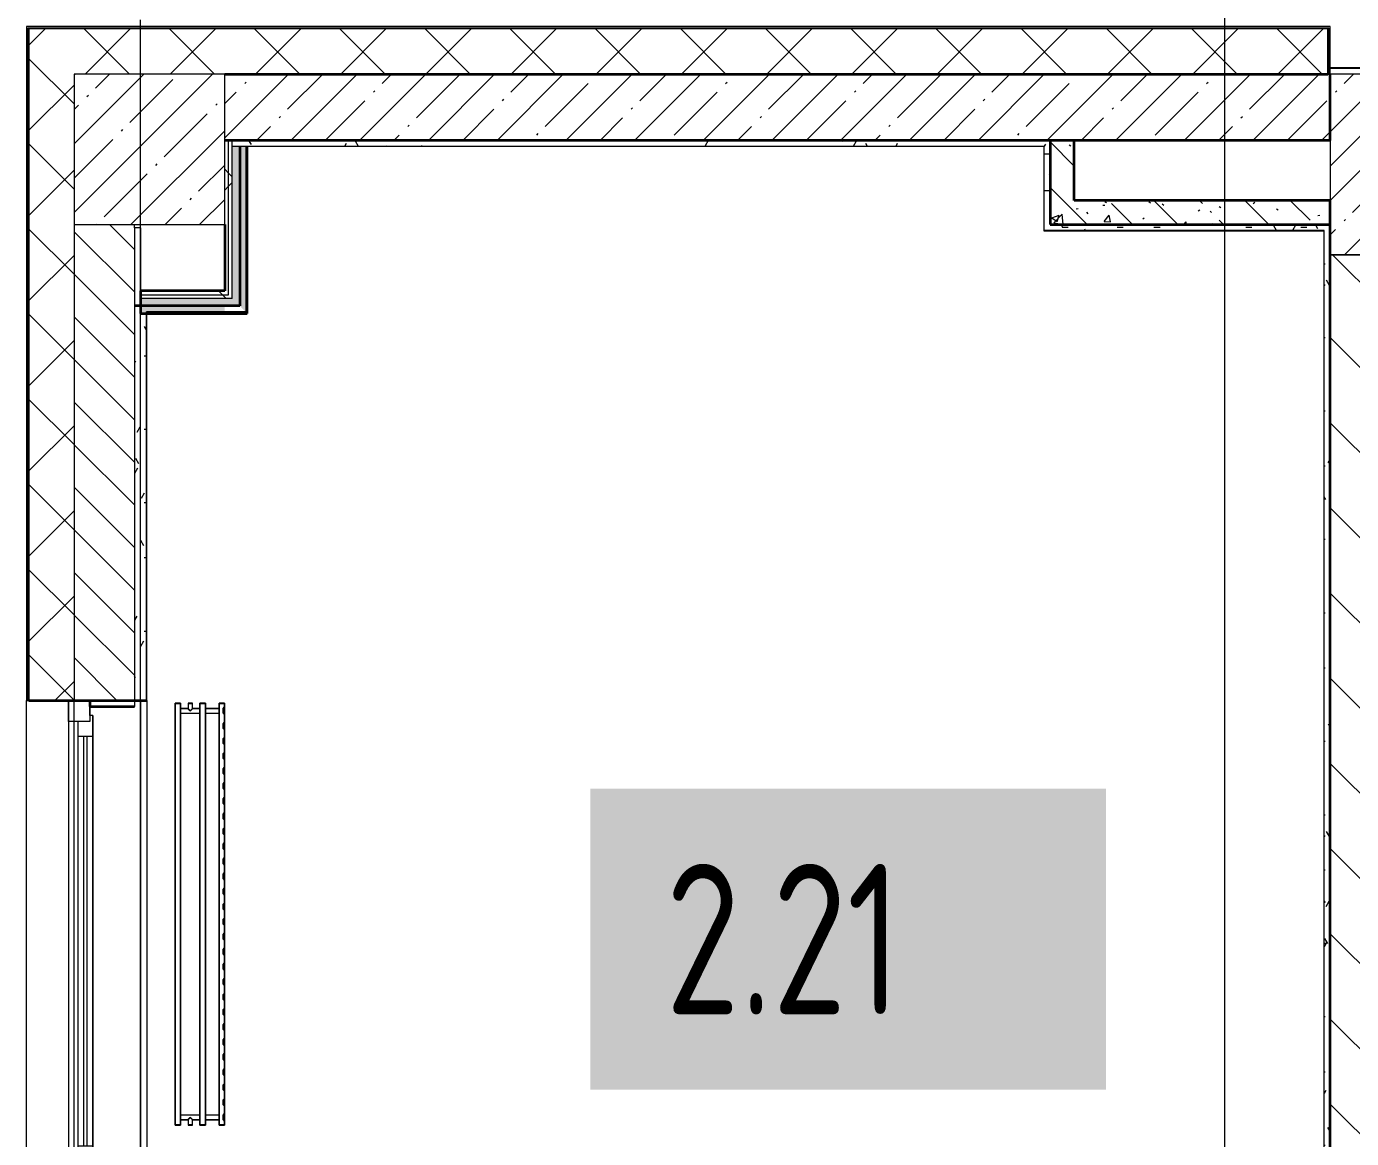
# Model space of a CAD drawing. Header units: millimetres. Extents: x 3914 to 443608, y -156176 to 78197.
# Drawn here: x 174696 to 179095, y -134312 to -130620 of the extents above; entities that cross this region are included whole.
import ezdxf

# ---------------------------------------------------------------- set-up
doc = ezdxf.new("R2010")
doc.units = ezdxf.units.MM
doc.linetypes.add('Осевая', pattern=[6350, 1270, -952.5, 3175, -952.5])
for name, color, linetype, lineweight in [('A-FLOR', 7, 'Continuous', 9), ('A-GLAZ', 7, 'Continuous', 9), ('A-GLAZ-1', 7, 'Continuous', 5), ('A-WALL', 7, 'Continuous', 5), ('A-WALL-1', 7, 'Continuous', 35), ('I-WALL', 7, 'Continuous', 5), ('S-COLS', 7, 'Continuous', 9), ('S-COLS-1', 7, 'Continuous', 5), ('Оси', 7, 'Continuous', 9), ('Оси-2', 7, 'Осевая', 9)]:
    doc.layers.add(name, color=color, linetype=linetype, lineweight=lineweight)
doc.layers.add('A-WALL-FNSH-1', color=9, linetype='Continuous', lineweight=5, true_color=0x808080)
doc.layers.add('M-EQPM-1', color=7, linetype='Continuous', lineweight=9, true_color=0xb2b2b2)
doc.styles.add('СПДС', font='ГОСТ тип А.ttf', dxfattribs={"width": 0.9})
pattern_1 = [(45, (174964.42, -145977.62), (-114.0493, 114.0493), []), (45, (175078.47, -145977.62), (-114.0493, 114.0493), [201.612, -40.322, 6.706, -33.617])]
pattern_2 = [(45, (174964.42, -145977.62), (-141.4214, 141.4214), []), (135, (174964.42, -145977.62), (-141.4214, -141.4214), [])]
pattern_3 = [(135, (174964.42, -145977.62), (-150.8683, -150.8683), [213.36, -35.56, 7.112, -35.56]), (135, (174964.42, -145826.85), (-150.8683, -150.8683), []), (50, (174964.42, -145977.62), (255.0577, -22.3145), [26.67, -293.37]), (355, (174964.42, -145977.62), (-49.3404, 267.479), [21.336, -234.696]), (100.451, (174985.68, -145979.48), (205.7195, 245.1636), [22.666, -249.326]), (46.184, (174964.42, -145906.5), (379.511, -58.86), [40.005, -440.055]), (96.636, (174996.05, -145911.4), (332.363, 346.399), [33.999, -373.989]), (351.184, (174964.42, -145906.5), (332.367, 346.395), [32.004, -352.044]), (21, (174999.98, -145924.28), (212.2602, -143.171), [26.67, -293.37]), (326, (174999.98, -145924.28), (86.5224, 257.8632), [21.336, -234.696]), (71.451, (175017.67, -145936.2), (298.784, 114.69), [22.666, -249.326]), (37.5, (174964.42, -145977.62), (4.32385, 118.3775), [6.706, -225.146, 6.706, -231.546, -235.585]), (37.5, (174964.42, -145977.62), (4.32385, 118.3775), [-470.103, 6.706, -228.879]), (7.5, (174964.42, -145977.62), (93.5476, 140.2533), [6.706, -129.134, 6.706, -219.812, -89.789]), (7.5, (174964.42, -145977.62), (93.5476, 140.2533), [-362.356, 6.706, -83.083]), (327.5, (174885.12, -145977.62), (189.82734, -8.0202), [6.706, -82.194, 6.706, -270.662, -368.046]), (327.5, (174885.12, -145977.62), (189.82734, -8.0202), [-366.268, 6.706, -361.34]), (317.5, (174849.56, -145977.62), (207.3811, 35.5976), [6.706, -108.864, 6.706, -177.495, -261.366]), (317.5, (174849.56, -145977.62), (207.3811, 35.5976), [-299.771, 6.706, -254.66])]
pattern_4 = [(0, (174964.42, -145977.62), (243.84, 60.96), [20.117, -162.763, 20.117, -162.763, -975.36]), (0, (174964.42, -145977.62), (243.84, 60.96), [-365.76, 20.117, -345.643, 20.117, -162.763, -426.72]), (0, (174964.42, -145977.62), (243.84, 60.96), [-914.4, 20.117, -101.803, 20.117, -284.683]), (120, (175055.86, -145947.14), (-174.7129, 180.69163), [20.117, -162.763, 20.117, -162.763, -975.36]), (120, (175055.86, -145947.14), (-174.7129, 180.69163), [-365.76, 20.117, -345.643, 20.117, -162.763, -426.72]), (120, (175055.86, -145947.14), (-174.7129, 180.69163), [-914.4, 20.117, -101.803, 20.117, -284.683]), (240, (175086.34, -145825.22), (-69.1271, -241.65163), [20.117, -162.763, 20.117, -162.763, -975.36]), (240, (175086.34, -145825.22), (-69.1271, -241.65163), [-365.76, 20.117, -345.643, 20.117, -162.763, -426.72]), (240, (175086.34, -145825.22), (-69.1271, -241.65163), [-914.4, 20.117, -101.803, 20.117, -284.683])]
pattern_5 = [(45, (174964.42, -145977.62), (-212.132, 212.132), []), (135, (174964.42, -145977.62), (-212.132, -212.132), [])]

# ---------------------------------------------------------------- blocks, each defined once
blk = doc.blocks.new('radiator_prado_classic_z_tip_30_po exemplyaru - Classic Z Тип 30-500-30677901-Объем проектирования 2 этажа')
at = {"layer": 'M-EQPM-1'}
for p, q in [((0, -64), (0, -82)), ((0, -64), (1400, -64)), ((1400, -64), (0, -64)), ((0, -82), (0, -64)), ((0, -82), (1400, -82)), ((18.5, -82), (0, -82)), ((17.5, -82), (17.5, -106.5)), ((17.5, -82), (17.5, -106.5)), ((17.5, -82), (18.5, -82)), ((18.5, -82), (17.5, -82)), ((17.5, -82), (18.5, -82)), ((18.5, -82), (17.5, -82)), ((18.5, -82), (32.2, -82)), ((30.3, -82), (18.5, -82)), ((18.5, -82), (26.9, -82)), ((21.2, -82), (18.5, -82)), ((32.5, -82), (21.2, -82)), ((26.9, -82), (32.2, -82)), ((32.2, -82), (30.3, -82)), ((32.2, -82), (32.5, -82)), ((32.5, -82), (32.2, -82)), ((32.2, -82), (32.5, -82)), ((1367.8, -82), (32.2, -82)), ((32.5, -146), (32.5, -82)), ((32.5, -146), (32.5, -82)), ((1367.5, -82), (1367.5, -146)), ((1367.5, -82), (1367.5, -146)), ((1367.5, -82), (1367.8, -82)), ((1371.2, -82), (1367.5, -82)), ((1367.5, -82), (1367.8, -82)), ((1367.8, -82), (1367.5, -82)), ((1367.8, -82), (1369.7, -82)), ((1367.8, -82), (1381.5, -82)), ((1368.5, -82), (1367.8, -82)), ((1369.7, -82), (1368.5, -82)), ((1369.7, -82), (1373.1, -82)), ((1371.2, -82), (1369.7, -82)), ((1382.5, -82), (1371.2, -82)), ((1373.1, -82), (1371.2, -82)), ((1373.1, -82), (1376.9, -82)), ((1375, -82), (1373.1, -82)), ((1376.9, -82), (1375, -82)), ((1376.9, -82), (1381.5, -82)), ((1378.7, -82), (1376.9, -82)), ((1380.3, -82), (1378.7, -82)), ((1381.5, -82), (1380.3, -82)), ((1381.5, -82), (1382.5, -82)), ((1381.5, -82), (1382.2, -82)), ((1382.2, -82), (1381.5, -82)), ((1400, -82), (1381.5, -82)), ((1382.2, -82), (1382.5, -82)), ((1382.5, -82), (1382.2, -82)), ((1382.5, -106.5), (1382.5, -82)), ((1382.5, -106.5), (1382.5, -82)), ((1400, -82), (1400, -64)), ((1400, -64), (1400, -82)), ((17.5, -106.5), (0, -106.5)), ((17.5, -106.5), (0, -106.5)), ((0, -121.5), (0, -106.5)), ((0, -106.5), (0, -107.5)), ((0, -107.5), (0, -120.5)), ((0, -107.5), (0, -108.7)), ((0, -108.7), (0, -107.5)), ((0, -107.5), (0, -107.5)), ((0, -108.7), (0, -110.3)), ((0, -114), (0, -108.7)), ((0, -110.3), (0, -114)), ((0, -114), (0, -117.8)), ((0, -120.5), (0, -114)), ((0, -117.8), (0, -119.3)), ((0, -119.3), (0, -120.5)), ((0, -120.5), (0, -121.5)), ((0, -120.5), (0, -120.5)), ((0, -121.5), (17.5, -121.5)), ((0, -121.5), (17.5, -121.5)), ((17.5, -121.5), (17.5, -146)), ((17.5, -121.5), (17.5, -146)), ((1400, -106.5), (1382.5, -106.5)), ((1400, -106.5), (1382.5, -106.5)), ((1382.5, -146), (1382.5, -121.5)), ((1382.5, -121.5), (1400, -121.5)), ((1382.5, -146), (1382.5, -121.5)), ((1382.5, -121.5), (1400, -121.5)), ((1400, -107.5), (1400, -106.5)), ((1400, -106.5), (1400, -121.5)), ((1400, -107.5), (1400, -106.5)), ((1400, -106.5), (1400, -107.5)), ((1400, -114), (1400, -107.5)), ((1400, -117.8), (1400, -107.5)), ((1400, -107.5), (1400, -108.7)), ((1400, -108.7), (1400, -110.3)), ((1400, -110.3), (1400, -112.1)), ((1400, -112.1), (1400, -114)), ((1400, -120.5), (1400, -114)), ((1400, -114), (1400, -115.9)), ((1400, -115.9), (1400, -117.8)), ((1400, -120.5), (1400, -117.8)), ((1400, -117.8), (1400, -119.3)), ((1400, -119.3), (1400, -120.5)), ((1400, -121.5), (1400, -120.5)), ((1400, -121.5), (1400, -120.5)), ((1400, -120.5), (1400, -121.5)), ((0, -146), (0, -164)), ((1400, -146), (0, -146)), ((0, -146), (18.5, -146)), ((0, -164), (0, -146)), ((0, -164), (1400, -164)), ((17.8, -164), (0, -164)), ((18.5, -146), (17.5, -146)), ((17.5, -146), (17.8, -146)), ((18.5, -146), (17.5, -146)), ((17.5, -146), (17.8, -146)), ((17.5, -164), (17.5, -210)), ((17.5, -164), (17.5, -210)), ((17.5, -164), (17.8, -164)), ((17.8, -164), (17.5, -164)), ((17.5, -164), (17.8, -164)), ((18.5, -164), (17.5, -164)), ((17.8, -146), (18.5, -146)), ((17.8, -146), (31.5, -146)), ((17.8, -164), (32.2, -164)), ((32.2, -164), (17.8, -164)), ((17.8, -164), (19.7, -164)), ((32.2, -146), (18.5, -146)), ((18.5, -146), (19.7, -146)), ((26.9, -146), (18.5, -146)), ((32.5, -164), (18.5, -164)), ((19.7, -146), (21.2, -146)), ((19.7, -164), (23.1, -164)), ((21.2, -146), (23.1, -146)), ((23.1, -146), (25, -146)), ((23.1, -164), (32.2, -164)), ((25, -146), (26.9, -146)), ((26.9, -146), (28.7, -146)), ((32.2, -146), (26.9, -146)), ((28.7, -146), (30.3, -146)), ((30.3, -146), (31.5, -146)), ((31.5, -146), (32.2, -146)), ((31.5, -146), (32.5, -146)), ((32.5, -146), (32.2, -146)), ((32.2, -146), (32.5, -146)), ((32.5, -146), (32.2, -146)), ((32.2, -146), (1367.8, -146)), ((32.2, -164), (32.5, -164)), ((32.5, -164), (32.2, -164)), ((32.2, -164), (32.5, -164)), ((1367.8, -164), (32.2, -164)), ((32.5, -210), (32.5, -164)), ((32.5, -210), (32.5, -164)), ((1367.8, -146), (1367.5, -146)), ((1367.5, -146), (1375, -146)), ((1367.8, -146), (1367.5, -146)), ((1367.5, -146), (1367.8, -146)), ((1367.5, -164), (1367.5, -210)), ((1367.5, -164), (1367.5, -210)), ((1367.5, -164), (1367.8, -164)), ((1368.5, -164), (1367.5, -164)), ((1367.5, -164), (1367.8, -164)), ((1367.8, -164), (1367.5, -164)), ((1381.5, -146), (1367.8, -146)), ((1381.5, -146), (1367.8, -146)), ((1367.8, -146), (1368.5, -146)), ((1367.8, -164), (1369.7, -164)), ((1367.8, -164), (1382.2, -164)), ((1369.7, -164), (1367.8, -164)), ((1368.5, -146), (1369.7, -146)), ((1382.2, -164), (1368.5, -164)), ((1369.7, -146), (1373.1, -146)), ((1369.7, -164), (1375, -164)), ((1382.2, -164), (1369.7, -164)), ((1373.1, -146), (1381.5, -146)), ((1375, -146), (1382.5, -146)), ((1375, -164), (1382.2, -164)), ((1382.2, -146), (1381.5, -146)), ((1382.2, -146), (1381.5, -146)), ((1381.5, -146), (1382.2, -146)), ((1381.5, -146), (1400, -146)), ((1382.5, -146), (1382.2, -146)), ((1382.5, -146), (1382.2, -146)), ((1382.2, -146), (1382.5, -146)), ((1382.2, -164), (1382.5, -164)), ((1382.5, -164), (1382.2, -164)), ((1382.2, -164), (1382.5, -164)), ((1382.5, -164), (1382.2, -164)), ((1400, -164), (1382.2, -164)), ((1382.5, -210), (1382.5, -164)), ((1382.5, -210), (1382.5, -164)), ((1400, -164), (1400, -146)), ((1400, -146), (1400, -164)), ((1400, -210), (0, -210)), ((0, -210), (0, -228)), ((0, -228), (0, -210)), ((0, -210), (17.8, -210)), ((17.8, -210), (17.5, -210)), ((17.5, -210), (17.8, -210)), ((28.7, -210), (17.5, -210)), ((17.5, -210), (17.8, -210)), ((25, -210), (17.8, -210)), ((17.8, -210), (32.2, -210)), ((17.8, -210), (26.9, -210)), ((32.2, -210), (25, -210)), ((26.9, -210), (30.3, -210)), ((32.5, -210), (28.7, -210)), ((30.3, -210), (32.2, -210)), ((32.5, -210), (32.2, -210)), ((32.2, -210), (32.5, -210)), ((32.2, -210), (32.5, -210)), ((32.2, -210), (1367.8, -210)), ((1367.8, -210), (1367.5, -210)), ((1367.5, -210), (1367.8, -210)), ((1367.8, -210), (1367.5, -210)), ((1367.5, -210), (1367.8, -210)), ((1369.7, -210), (1367.8, -210)), ((1367.8, -210), (1378.7, -210)), ((1369.7, -210), (1367.8, -210)), ((1367.8, -210), (1382.2, -210)), ((1373.1, -210), (1369.7, -210)), ((1382.2, -210), (1369.7, -210)), ((1382.5, -210), (1373.1, -210)), ((1378.7, -210), (1380.3, -210)), ((1380.3, -210), (1382.2, -210)), ((1382.2, -210), (1382.5, -210)), ((1382.5, -210), (1382.2, -210)), ((1382.2, -210), (1382.5, -210)), ((1382.2, -210), (1400, -210)), ((1400, -228), (1400, -210)), ((1400, -210), (1400, -228)), ((0, -228), (1400, -228)), ((12.5, -228), (0, -228)), ((17.5, -223), (12.5, -228)), ((17.5, -223), (12.5, -228)), ((37.5, -228), (12.5, -228)), ((37.5, -228), (12.5, -228)), ((12.5, -228), (37.5, -228)), ((17.5, -223), (32.5, -223)), ((32.5, -223), (17.5, -223)), ((37.5, -228), (32.5, -223)), ((32.5, -223), (37.5, -228)), ((62.5, -228), (37.5, -228)), ((67.5, -223), (62.5, -228)), ((67.5, -223), (62.5, -228)), ((87.5, -228), (62.5, -228)), ((87.5, -228), (62.5, -228)), ((62.5, -228), (87.5, -228)), ((67.5, -223), (82.5, -223)), ((82.5, -223), (67.5, -223)), ((87.5, -228), (82.5, -223)), ((82.5, -223), (87.5, -228)), ((112.5, -228), (87.5, -228)), ((117.5, -223), (112.5, -228)), ((117.5, -223), (112.5, -228)), ((137.5, -228), (112.5, -228)), ((137.5, -228), (112.5, -228)), ((112.5, -228), (137.5, -228)), ((117.5, -223), (132.5, -223)), ((132.5, -223), (117.5, -223)), ((137.5, -228), (132.5, -223)), ((132.5, -223), (137.5, -228)), ((162.5, -228), (137.5, -228)), ((167.5, -223), (162.5, -228)), ((167.5, -223), (162.5, -228)), ((187.5, -228), (162.5, -228)), ((187.5, -228), (162.5, -228)), ((162.5, -228), (187.5, -228)), ((167.5, -223), (182.5, -223)), ((182.5, -223), (167.5, -223)), ((187.5, -228), (182.5, -223)), ((182.5, -223), (187.5, -228)), ((212.5, -228), (187.5, -228)), ((217.5, -223), (212.5, -228)), ((217.5, -223), (212.5, -228)), ((237.5, -228), (212.5, -228)), ((237.5, -228), (212.5, -228)), ((212.5, -228), (237.5, -228)), ((217.5, -223), (232.5, -223)), ((232.5, -223), (217.5, -223)), ((237.5, -228), (232.5, -223)), ((232.5, -223), (237.5, -228)), ((262.5, -228), (237.5, -228)), ((267.5, -223), (262.5, -228)), ((267.5, -223), (262.5, -228)), ((287.5, -228), (262.5, -228)), ((287.5, -228), (262.5, -228)), ((262.5, -228), (287.5, -228)), ((267.5, -223), (282.5, -223)), ((282.5, -223), (267.5, -223)), ((287.5, -228), (282.5, -223)), ((282.5, -223), (287.5, -228)), ((312.5, -228), (287.5, -228)), ((317.5, -223), (312.5, -228)), ((317.5, -223), (312.5, -228)), ((337.5, -228), (312.5, -228)), ((337.5, -228), (312.5, -228)), ((312.5, -228), (337.5, -228)), ((317.5, -223), (332.5, -223)), ((332.5, -223), (317.5, -223)), ((337.5, -228), (332.5, -223)), ((332.5, -223), (337.5, -228)), ((362.5, -228), (337.5, -228)), ((367.5, -223), (362.5, -228)), ((367.5, -223), (362.5, -228)), ((387.5, -228), (362.5, -228)), ((387.5, -228), (362.5, -228)), ((362.5, -228), (387.5, -228)), ((367.5, -223), (382.5, -223)), ((382.5, -223), (367.5, -223)), ((387.5, -228), (382.5, -223)), ((382.5, -223), (387.5, -228)), ((412.5, -228), (387.5, -228)), ((417.5, -223), (412.5, -228)), ((417.5, -223), (412.5, -228)), ((437.5, -228), (412.5, -228)), ((437.5, -228), (412.5, -228)), ((412.5, -228), (437.5, -228)), ((417.5, -223), (432.5, -223)), ((432.5, -223), (417.5, -223)), ((437.5, -228), (432.5, -223)), ((432.5, -223), (437.5, -228)), ((462.5, -228), (437.5, -228)), ((467.5, -223), (462.5, -228)), ((467.5, -223), (462.5, -228)), ((487.5, -228), (462.5, -228)), ((487.5, -228), (462.5, -228)), ((462.5, -228), (487.5, -228)), ((467.5, -223), (482.5, -223)), ((482.5, -223), (467.5, -223)), ((487.5, -228), (482.5, -223)), ((482.5, -223), (487.5, -228)), ((512.5, -228), (487.5, -228)), ((517.5, -223), (512.5, -228)), ((517.5, -223), (512.5, -228)), ((537.5, -228), (512.5, -228)), ((537.5, -228), (512.5, -228)), ((512.5, -228), (537.5, -228)), ((517.5, -223), (532.5, -223)), ((532.5, -223), (517.5, -223)), ((537.5, -228), (532.5, -223)), ((532.5, -223), (537.5, -228)), ((562.5, -228), (537.5, -228)), ((567.5, -223), (562.5, -228)), ((567.5, -223), (562.5, -228)), ((587.5, -228), (562.5, -228)), ((587.5, -228), (562.5, -228)), ((562.5, -228), (587.5, -228)), ((567.5, -223), (582.5, -223)), ((582.5, -223), (567.5, -223)), ((587.5, -228), (582.5, -223)), ((582.5, -223), (587.5, -228)), ((612.5, -228), (587.5, -228)), ((617.5, -223), (612.5, -228)), ((617.5, -223), (612.5, -228)), ((637.5, -228), (612.5, -228)), ((637.5, -228), (612.5, -228)), ((612.5, -228), (637.5, -228)), ((617.5, -223), (632.5, -223)), ((632.5, -223), (617.5, -223)), ((637.5, -228), (632.5, -223)), ((632.5, -223), (637.5, -228)), ((662.5, -228), (637.5, -228)), ((667.5, -223), (662.5, -228)), ((667.5, -223), (662.5, -228)), ((687.5, -228), (662.5, -228)), ((687.5, -228), (662.5, -228)), ((662.5, -228), (687.5, -228)), ((667.5, -223), (682.5, -223)), ((682.5, -223), (667.5, -223)), ((687.5, -228), (682.5, -223)), ((682.5, -223), (687.5, -228)), ((712.5, -228), (687.5, -228)), ((717.5, -223), (712.5, -228)), ((717.5, -223), (712.5, -228)), ((737.5, -228), (712.5, -228)), ((737.5, -228), (712.5, -228)), ((712.5, -228), (737.5, -228)), ((717.5, -223), (732.5, -223)), ((732.5, -223), (717.5, -223)), ((737.5, -228), (732.5, -223)), ((732.5, -223), (737.5, -228)), ((762.5, -228), (737.5, -228)), ((767.5, -223), (762.5, -228)), ((767.5, -223), (762.5, -228)), ((787.5, -228), (762.5, -228)), ((787.5, -228), (762.5, -228)), ((762.5, -228), (787.5, -228)), ((767.5, -223), (782.5, -223)), ((782.5, -223), (767.5, -223)), ((787.5, -228), (782.5, -223)), ((782.5, -223), (787.5, -228)), ((812.5, -228), (787.5, -228)), ((817.5, -223), (812.5, -228)), ((817.5, -223), (812.5, -228)), ((837.5, -228), (812.5, -228)), ((837.5, -228), (812.5, -228)), ((812.5, -228), (837.5, -228)), ((817.5, -223), (832.5, -223)), ((832.5, -223), (817.5, -223)), ((837.5, -228), (832.5, -223)), ((832.5, -223), (837.5, -228)), ((862.5, -228), (837.5, -228)), ((867.5, -223), (862.5, -228)), ((867.5, -223), (862.5, -228)), ((887.5, -228), (862.5, -228)), ((887.5, -228), (862.5, -228)), ((862.5, -228), (887.5, -228)), ((867.5, -223), (882.5, -223)), ((882.5, -223), (867.5, -223)), ((887.5, -228), (882.5, -223)), ((882.5, -223), (887.5, -228)), ((912.5, -228), (887.5, -228)), ((917.5, -223), (912.5, -228)), ((917.5, -223), (912.5, -228)), ((937.5, -228), (912.5, -228)), ((937.5, -228), (912.5, -228)), ((912.5, -228), (937.5, -228)), ((917.5, -223), (932.5, -223)), ((932.5, -223), (917.5, -223)), ((937.5, -228), (932.5, -223)), ((932.5, -223), (937.5, -228)), ((962.5, -228), (937.5, -228)), ((967.5, -223), (962.5, -228)), ((967.5, -223), (962.5, -228)), ((987.5, -228), (962.5, -228)), ((987.5, -228), (962.5, -228)), ((962.5, -228), (987.5, -228)), ((967.5, -223), (982.5, -223)), ((982.5, -223), (967.5, -223)), ((987.5, -228), (982.5, -223)), ((982.5, -223), (987.5, -228)), ((1012.5, -228), (987.5, -228)), ((1017.5, -223), (1012.5, -228)), ((1017.5, -223), (1012.5, -228)), ((1037.5, -228), (1012.5, -228)), ((1037.5, -228), (1012.5, -228)), ((1012.5, -228), (1037.5, -228)), ((1017.5, -223), (1032.5, -223)), ((1032.5, -223), (1017.5, -223)), ((1037.5, -228), (1032.5, -223)), ((1032.5, -223), (1037.5, -228)), ((1062.5, -228), (1037.5, -228)), ((1067.5, -223), (1062.5, -228)), ((1067.5, -223), (1062.5, -228)), ((1087.5, -228), (1062.5, -228)), ((1087.5, -228), (1062.5, -228)), ((1062.5, -228), (1087.5, -228)), ((1067.5, -223), (1082.5, -223)), ((1082.5, -223), (1067.5, -223)), ((1087.5, -228), (1082.5, -223)), ((1082.5, -223), (1087.5, -228)), ((1112.5, -228), (1087.5, -228)), ((1117.5, -223), (1112.5, -228)), ((1117.5, -223), (1112.5, -228)), ((1137.5, -228), (1112.5, -228)), ((1137.5, -228), (1112.5, -228)), ((1112.5, -228), (1137.5, -228)), ((1117.5, -223), (1132.5, -223)), ((1132.5, -223), (1117.5, -223)), ((1137.5, -228), (1132.5, -223)), ((1132.5, -223), (1137.5, -228)), ((1162.5, -228), (1137.5, -228)), ((1167.5, -223), (1162.5, -228)), ((1167.5, -223), (1162.5, -228)), ((1187.5, -228), (1162.5, -228)), ((1187.5, -228), (1162.5, -228)), ((1162.5, -228), (1187.5, -228)), ((1167.5, -223), (1182.5, -223)), ((1182.5, -223), (1167.5, -223)), ((1187.5, -228), (1182.5, -223)), ((1182.5, -223), (1187.5, -228)), ((1212.5, -228), (1187.5, -228)), ((1217.5, -223), (1212.5, -228)), ((1217.5, -223), (1212.5, -228)), ((1237.5, -228), (1212.5, -228)), ((1237.5, -228), (1212.5, -228)), ((1212.5, -228), (1237.5, -228)), ((1217.5, -223), (1232.5, -223)), ((1232.5, -223), (1217.5, -223)), ((1237.5, -228), (1232.5, -223)), ((1232.5, -223), (1237.5, -228)), ((1262.5, -228), (1237.5, -228)), ((1267.5, -223), (1262.5, -228)), ((1267.5, -223), (1262.5, -228)), ((1287.5, -228), (1262.5, -228)), ((1287.5, -228), (1262.5, -228)), ((1262.5, -228), (1287.5, -228)), ((1267.5, -223), (1282.5, -223)), ((1282.5, -223), (1267.5, -223)), ((1287.5, -228), (1282.5, -223)), ((1282.5, -223), (1287.5, -228)), ((1312.5, -228), (1287.5, -228)), ((1317.5, -223), (1312.5, -228)), ((1317.5, -223), (1312.5, -228)), ((1337.5, -228), (1312.5, -228)), ((1337.5, -228), (1312.5, -228)), ((1312.5, -228), (1337.5, -228)), ((1317.5, -223), (1332.5, -223)), ((1332.5, -223), (1317.5, -223)), ((1337.5, -228), (1332.5, -223)), ((1332.5, -223), (1337.5, -228)), ((1362.5, -228), (1337.5, -228)), ((1367.5, -223), (1362.5, -228)), ((1367.5, -223), (1362.5, -228)), ((1387.5, -228), (1362.5, -228)), ((1387.5, -228), (1362.5, -228)), ((1362.5, -228), (1387.5, -228)), ((1367.5, -223), (1382.5, -223)), ((1382.5, -223), (1367.5, -223)), ((1387.5, -228), (1382.5, -223)), ((1382.5, -223), (1387.5, -228)), ((1400, -228), (1387.5, -228))]:
    blk.add_line(p, q, dxfattribs=at)
for points, knots in [([(18.5, -107.5), (18.4, -107.4), (18.3, -107.3), (18.1, -107.1), (17.9, -106.9), (17.8, -106.8), (17.7, -106.7), (17.5, -106.5), (17.5, -106.5), (17.5, -106.5)], [0.7142857, 0.7142857, 0.7142857, 0.7142857, 0.75, 0.7857143, 0.8214286, 0.8571429, 0.8928571, 0.9285714, 1, 1, 1, 1]), ([(17.5, -106.5), (17.5, -106.5), (17.5, -106.5), (17.7, -106.7), (17.8, -106.8), (17.9, -106.9), (18.1, -107.1), (18.3, -107.3), (18.4, -107.4), (18.5, -107.5)], [0, 0, 0, 0, 0.0714286, 0.1071429, 0.1428571, 0.1785714, 0.2142857, 0.25, 0.2857143, 0.2857143, 0.2857143, 0.2857143]), ([(17.5, -106.5), (17.5, -106.5), (17.5, -106.5), (17.7, -106.7), (17.8, -106.8), (17.9, -106.9), (18.1, -107.1), (18.3, -107.3), (18.4, -107.4), (18.5, -107.5)], [0, 0, 0, 0, 0.0714286, 0.1071429, 0.1428571, 0.1785714, 0.2142857, 0.25, 0.2857143, 0.2857143, 0.2857143, 0.2857143]), ([(25, -114), (24.5, -113.5), (23.6, -112.6), (22.4, -111.4), (21.6, -110.6), (21.1, -110.1), (20.8, -109.8), (20.5, -109.5), (20.2, -109.2), (19.8, -108.9), (19.6, -108.6), (19.3, -108.3), (19, -108), (18.7, -107.7), (18.5, -107.5), (18.3, -107.3), (18.1, -107.1), (17.9, -106.9), (17.8, -106.8), (17.7, -106.7), (17.5, -106.5), (17.5, -106.5), (17.5, -106.5)], [0, 0, 0, 0, 0.142857, 0.285714, 0.357143, 0.392857, 0.428571, 0.464286, 0.5, 0.535714, 0.571429, 0.607143, 0.642857, 0.678571, 0.714286, 0.75, 0.785714, 0.821429, 0.857143, 0.892857, 0.928571, 1, 1, 1, 1]), ([(17.5, -121.5), (17.5, -121.5), (17.5, -121.5), (17.7, -121.3), (17.8, -121.2), (17.9, -121.1), (18.1, -120.9), (18.3, -120.7), (18.5, -120.5), (18.7, -120.3), (19, -120), (19.3, -119.7), (19.6, -119.4), (19.8, -119.1), (20.3, -118.7), (20.7, -118.3), (21.1, -117.9), (21.6, -117.4), (22.4, -116.6), (23.6, -115.4), (24.5, -114.5), (25, -114)], [0, 0, 0, 0, 0.071429, 0.107143, 0.142857, 0.178571, 0.214286, 0.25, 0.285714, 0.321429, 0.357143, 0.392857, 0.428571, 0.464286, 0.5, 0.571429, 0.607143, 0.642857, 0.714286, 0.857143, 1, 1, 1, 1]), ([(17.5, -121.5), (17.5, -121.5), (17.5, -121.5), (17.7, -121.3), (17.8, -121.2), (17.9, -121.1), (18.1, -120.9), (18.3, -120.7), (18.4, -120.6), (18.5, -120.5)], [0, 0, 0, 0, 0.0714286, 0.1071429, 0.1428571, 0.1785714, 0.2142857, 0.25, 0.2857143, 0.2857143, 0.2857143, 0.2857143]), ([(18.5, -120.5), (18.4, -120.6), (18.3, -120.7), (18.1, -120.9), (17.9, -121.1), (17.8, -121.2), (17.7, -121.3), (17.5, -121.5), (17.5, -121.5), (17.5, -121.5)], [0.7142857, 0.7142857, 0.7142857, 0.7142857, 0.75, 0.7857143, 0.8214286, 0.8571429, 0.8928571, 0.9285714, 1, 1, 1, 1]), ([(18.5, -120.5), (18.4, -120.6), (18.3, -120.7), (18.1, -120.9), (17.9, -121.1), (17.8, -121.2), (17.7, -121.3), (17.5, -121.5), (17.5, -121.5), (17.5, -121.5)], [0.7142857, 0.7142857, 0.7142857, 0.7142857, 0.75, 0.7857143, 0.8214286, 0.8571429, 0.8928571, 0.9285714, 1, 1, 1, 1]), ([(22.1, -111.1), (21.9, -110.9), (21.6, -110.6), (21.1, -110.1), (20.8, -109.8), (20.5, -109.5), (20.2, -109.2), (19.9, -108.8), (19.7, -108.7), (19.6, -108.6)], [0.2857143, 0.2857143, 0.2857143, 0.2857143, 0.3571429, 0.3928571, 0.4285714, 0.4642857, 0.5, 0.5357143, 0.5714286, 0.5714286, 0.5714286, 0.5714286]), ([(19.6, -108.6), (19.7, -108.7), (19.9, -108.8), (20.3, -109.3), (20.7, -109.7), (21.1, -110.1), (21.6, -110.6), (21.9, -110.9), (22.1, -111.1)], [0.4285714, 0.4285714, 0.4285714, 0.4285714, 0.4642857, 0.5, 0.5714286, 0.6071429, 0.6428571, 0.7142857, 0.7142857, 0.7142857, 0.7142857]), ([(19.6, -108.6), (19.7, -108.7), (19.8, -108.9), (20.3, -109.3), (20.6, -109.6), (20.8, -109.8)], [0.4285714, 0.4285714, 0.4285714, 0.4285714, 0.4642857, 0.5, 0.5714286, 0.5714286, 0.5714286, 0.5714286]), ([(19.6, -119.4), (19.7, -119.3), (19.9, -119.2), (20.3, -118.7), (20.7, -118.3), (21.1, -117.9), (21.6, -117.4), (21.9, -117.1), (22.1, -116.9)], [0.4285714, 0.4285714, 0.4285714, 0.4285714, 0.4642857, 0.5, 0.5714286, 0.6071429, 0.6428571, 0.7142857, 0.7142857, 0.7142857, 0.7142857]), ([(22.1, -116.9), (21.9, -117.1), (21.6, -117.4), (21.1, -117.9), (20.8, -118.2), (20.5, -118.5), (20.2, -118.8), (19.9, -119.2), (19.7, -119.3), (19.6, -119.4)], [0.2857143, 0.2857143, 0.2857143, 0.2857143, 0.3571429, 0.3928571, 0.4285714, 0.4642857, 0.5, 0.5357143, 0.5714286, 0.5714286, 0.5714286, 0.5714286]), ([(20.8, -109.8), (20.9, -109.9), (21.1, -110.1), (21.6, -110.6), (21.9, -110.9), (22.1, -111.1)], [0.5714286, 0.5714286, 0.5714286, 0.5714286, 0.6071429, 0.6428571, 0.7142857, 0.7142857, 0.7142857, 0.7142857]), ([(22.1, -116.9), (21.9, -117.1), (21.6, -117.4), (21.1, -117.9), (20.9, -118.1), (20.8, -118.2)], [0.2857143, 0.2857143, 0.2857143, 0.2857143, 0.3571429, 0.3928571, 0.4285714, 0.4285714, 0.4285714, 0.4285714]), ([(1375, -114), (1375.5, -113.5), (1376.4, -112.6), (1377.6, -111.4), (1378.4, -110.6), (1378.9, -110.1), (1379.2, -109.8), (1379.5, -109.5), (1379.8, -109.2), (1380.1, -108.8), (1380.4, -108.6), (1380.7, -108.3), (1381, -108), (1381.3, -107.7), (1381.5, -107.5), (1381.7, -107.3), (1381.9, -107.1), (1382.1, -106.9), (1382.2, -106.8), (1382.3, -106.7), (1382.5, -106.5), (1382.5, -106.5), (1382.5, -106.5)], [0, 0, 0, 0, 0.142857, 0.285714, 0.357143, 0.392857, 0.428571, 0.464286, 0.5, 0.535714, 0.571429, 0.607143, 0.642857, 0.678571, 0.714286, 0.75, 0.785714, 0.821429, 0.857143, 0.892857, 0.928571, 1, 1, 1, 1]), ([(1382.5, -121.5), (1382.5, -121.5), (1382.5, -121.5), (1382.3, -121.3), (1382.2, -121.2), (1382.1, -121.1), (1381.9, -120.9), (1381.7, -120.7), (1381.5, -120.5), (1381.3, -120.3), (1381, -120), (1380.7, -119.7), (1380.4, -119.4), (1380.1, -119.2), (1379.7, -118.7), (1379.3, -118.3), (1378.9, -117.9), (1378.4, -117.4), (1377.6, -116.6), (1376.4, -115.4), (1375.5, -114.5), (1375, -114)], [0, 0, 0, 0, 0.071429, 0.107143, 0.142857, 0.178571, 0.214286, 0.25, 0.285714, 0.321429, 0.357143, 0.392857, 0.428571, 0.464286, 0.5, 0.571429, 0.607143, 0.642857, 0.714286, 0.857143, 1, 1, 1, 1]), ([(1380.4, -108.6), (1380.3, -108.7), (1380.1, -108.8), (1379.7, -109.3), (1379.3, -109.7), (1378.9, -110.1), (1378.4, -110.6), (1378.1, -110.9), (1377.9, -111.1)], [0.4285714, 0.4285714, 0.4285714, 0.4285714, 0.4642857, 0.5, 0.5714286, 0.6071429, 0.6428571, 0.7142857, 0.7142857, 0.7142857, 0.7142857]), ([(1377.9, -111.1), (1378.1, -110.9), (1378.4, -110.6), (1378.9, -110.1), (1379.2, -109.8), (1379.5, -109.5), (1379.8, -109.2), (1380.1, -108.8), (1380.3, -108.7), (1380.4, -108.6)], [0.2857143, 0.2857143, 0.2857143, 0.2857143, 0.3571429, 0.3928571, 0.4285714, 0.4642857, 0.5, 0.5357143, 0.5714286, 0.5714286, 0.5714286, 0.5714286]), ([(1379.2, -109.8), (1379.1, -109.9), (1378.9, -110.1), (1378.4, -110.6), (1378.1, -110.9), (1377.9, -111.1)], [0.5714286, 0.5714286, 0.5714286, 0.5714286, 0.6071429, 0.6428571, 0.7142857, 0.7142857, 0.7142857, 0.7142857]), ([(1377.9, -116.9), (1378.1, -117.1), (1378.4, -117.4), (1378.9, -117.9), (1379.2, -118.2), (1379.5, -118.5), (1379.8, -118.8), (1380.1, -119.2), (1380.3, -119.3), (1380.4, -119.4)], [0.2857143, 0.2857143, 0.2857143, 0.2857143, 0.3571429, 0.3928571, 0.4285714, 0.4642857, 0.5, 0.5357143, 0.5714286, 0.5714286, 0.5714286, 0.5714286]), ([(1377.9, -116.9), (1378.1, -117.1), (1378.4, -117.4), (1378.9, -117.9), (1379.1, -118.1), (1379.2, -118.2)], [0.2857143, 0.2857143, 0.2857143, 0.2857143, 0.3571429, 0.3928571, 0.4285714, 0.4285714, 0.4285714, 0.4285714]), ([(1380.4, -119.4), (1380.3, -119.3), (1380.1, -119.2), (1379.7, -118.7), (1379.3, -118.3), (1378.9, -117.9), (1378.4, -117.4), (1378.1, -117.1), (1377.9, -116.9)], [0.4285714, 0.4285714, 0.4285714, 0.4285714, 0.4642857, 0.5, 0.5714286, 0.6071429, 0.6428571, 0.7142857, 0.7142857, 0.7142857, 0.7142857]), ([(1380.4, -108.6), (1380.3, -108.7), (1380.1, -108.8), (1379.7, -109.3), (1379.4, -109.6), (1379.2, -109.8)], [0.4285714, 0.4285714, 0.4285714, 0.4285714, 0.4642857, 0.5, 0.5714286, 0.5714286, 0.5714286, 0.5714286]), ([(1382.5, -106.5), (1382.5, -106.5), (1382.5, -106.5), (1382.3, -106.7), (1382.2, -106.8), (1382.1, -106.9), (1381.9, -107.1), (1381.7, -107.3), (1381.6, -107.4), (1381.5, -107.5)], [0, 0, 0, 0, 0.0714286, 0.1071429, 0.1428571, 0.1785714, 0.2142857, 0.25, 0.2857143, 0.2857143, 0.2857143, 0.2857143]), ([(1382.5, -106.5), (1382.5, -106.5), (1382.5, -106.5), (1382.3, -106.7), (1382.2, -106.8), (1382.1, -106.9), (1381.9, -107.1), (1381.7, -107.3), (1381.6, -107.4), (1381.5, -107.5)], [0, 0, 0, 0, 0.0714286, 0.1071429, 0.1428571, 0.1785714, 0.2142857, 0.25, 0.2857143, 0.2857143, 0.2857143, 0.2857143]), ([(1381.5, -107.5), (1381.6, -107.4), (1381.7, -107.3), (1381.9, -107.1), (1382.1, -106.9), (1382.2, -106.8), (1382.3, -106.7), (1382.5, -106.5), (1382.5, -106.5), (1382.5, -106.5)], [0.7142857, 0.7142857, 0.7142857, 0.7142857, 0.75, 0.7857143, 0.8214286, 0.8571429, 0.8928571, 0.9285714, 1, 1, 1, 1]), ([(1381.5, -120.5), (1381.6, -120.6), (1381.7, -120.7), (1381.9, -120.9), (1382.1, -121.1), (1382.2, -121.2), (1382.3, -121.3), (1382.5, -121.5), (1382.5, -121.5), (1382.5, -121.5)], [0.7142857, 0.7142857, 0.7142857, 0.7142857, 0.75, 0.7857143, 0.8214286, 0.8571429, 0.8928571, 0.9285714, 1, 1, 1, 1]), ([(1381.5, -120.5), (1381.6, -120.6), (1381.7, -120.7), (1381.9, -120.9), (1382.1, -121.1), (1382.2, -121.2), (1382.3, -121.3), (1382.5, -121.5), (1382.5, -121.5), (1382.5, -121.5)], [0.7142857, 0.7142857, 0.7142857, 0.7142857, 0.75, 0.7857143, 0.8214286, 0.8571429, 0.8928571, 0.9285714, 1, 1, 1, 1]), ([(1382.5, -121.5), (1382.5, -121.5), (1382.5, -121.5), (1382.3, -121.3), (1382.2, -121.2), (1382.1, -121.1), (1381.9, -120.9), (1381.7, -120.7), (1381.6, -120.6), (1381.5, -120.5)], [0, 0, 0, 0, 0.0714286, 0.1071429, 0.1428571, 0.1785714, 0.2142857, 0.25, 0.2857143, 0.2857143, 0.2857143, 0.2857143])]:
    blk.add_open_spline(points, degree=3, knots=knots, dxfattribs=at)
for points in [[(19.6, -108.6), (19.5, -108.5), (19.3, -108.3), (19, -108), (18.7, -107.7), (18.6, -107.6), (18.5, -107.5)], [(18.5, -107.5), (18.6, -107.6), (18.7, -107.7), (19, -108), (19.3, -108.3), (19.5, -108.5), (19.6, -108.6)], [(18.5, -107.5), (18.6, -107.6), (18.7, -107.7), (19, -108), (19.3, -108.3), (19.5, -108.5), (19.6, -108.6)], [(18.5, -120.5), (18.6, -120.4), (18.7, -120.3), (19, -120), (19.3, -119.7), (19.5, -119.5), (19.6, -119.4)], [(19.6, -119.4), (19.5, -119.5), (19.3, -119.7), (19, -120), (18.7, -120.3), (18.6, -120.4), (18.5, -120.5)], [(19.6, -119.4), (19.5, -119.5), (19.3, -119.7), (19, -120), (18.7, -120.3), (18.6, -120.4), (18.5, -120.5)], [(20.8, -118.2), (20.7, -118.3), (20.5, -118.5), (20.2, -118.8), (19.8, -119.1), (19.7, -119.3), (19.6, -119.4)], [(25, -114), (24.5, -113.5), (23.6, -112.6), (22.6, -111.6), (22.1, -111.1)], [(22.1, -111.1), (22.6, -111.6), (23.6, -112.6), (24.5, -113.5), (25, -114)], [(22.1, -111.1), (22.6, -111.6), (23.6, -112.6), (24.5, -113.5), (25, -114)], [(22.1, -116.9), (22.6, -116.4), (23.6, -115.4), (24.5, -114.5), (25, -114)], [(25, -114), (24.5, -114.5), (23.6, -115.4), (22.6, -116.4), (22.1, -116.9)], [(25, -114), (24.5, -114.5), (23.6, -115.4), (22.6, -116.4), (22.1, -116.9)], [(1377.9, -111.1), (1377.4, -111.6), (1376.4, -112.6), (1375.5, -113.5), (1375, -114)], [(1376.4, -112.6), (1376, -113), (1375.5, -113.5), (1375, -114)], [(1375, -114), (1375.5, -113.5), (1376, -113), (1376.4, -112.6)], [(1375, -114), (1375.5, -114.5), (1376.4, -115.4), (1377.4, -116.4), (1377.9, -116.9)], [(1375, -114), (1375.5, -114.5), (1376.4, -115.4), (1377.4, -116.4), (1377.9, -116.9)], [(1376.4, -115.4), (1376, -115), (1375.5, -114.5), (1375, -114)], [(1377.9, -111.1), (1377.4, -111.6), (1376.9, -112.1), (1376.4, -112.6)], [(1376.4, -112.6), (1376.9, -112.1), (1377.4, -111.6), (1377.9, -111.1)], [(1377.9, -116.9), (1377.4, -116.4), (1376.9, -115.9), (1376.4, -115.4)], [(1379.2, -118.2), (1379.3, -118.3), (1379.5, -118.5), (1379.8, -118.8), (1380.1, -119.2), (1380.3, -119.3), (1380.4, -119.4)], [(1381.5, -107.5), (1381.4, -107.6), (1381.3, -107.7), (1381, -108), (1380.7, -108.3), (1380.5, -108.5), (1380.4, -108.6)], [(1381.5, -107.5), (1381.4, -107.6), (1381.3, -107.7), (1381, -108), (1380.7, -108.3), (1380.5, -108.5), (1380.4, -108.6)], [(1380.4, -108.6), (1380.5, -108.5), (1380.7, -108.3), (1381, -108), (1381.3, -107.7), (1381.4, -107.6), (1381.5, -107.5)], [(1380.4, -119.4), (1380.5, -119.5), (1380.7, -119.7), (1381, -120), (1381.3, -120.3), (1381.4, -120.4), (1381.5, -120.5)], [(1380.4, -119.4), (1380.5, -119.5), (1380.7, -119.7), (1381, -120), (1381.3, -120.3), (1381.4, -120.4), (1381.5, -120.5)], [(1381.5, -120.5), (1381.4, -120.4), (1381.3, -120.3), (1381, -120), (1380.7, -119.7), (1380.5, -119.5), (1380.4, -119.4)]]:
    blk.add_open_spline(points, degree=3, dxfattribs=at)
blk = doc.blocks.new('BSC_Колонна _Прямоугольная - 500х500-V326-Объем проектирования 2 этажа')
at = {"layer": 'S-COLS-1'}
h = blk.add_hatch(dxfattribs=at)
h.set_pattern_fill('FP_78', color=256, style=0, pattern_type=2)
h.set_pattern_definition([(45, (-140, -14950), (-114.0493, 114.0493), []), (45, (-25.95, -14950), (-114.0493, 114.0493), [201.612, -40.322, 6.706, -33.617])])
h.paths.add_polyline_path([(-250, -250), (250, -249.3), (250, 250), (-250, 250), (-250, 2.1)])
for p, q in [((250, 250), (-250, 250)), ((-250, 250), (-250, -250)), ((250, -250), (250, 250)), ((-250, -250), (250, -250))]:
    blk.add_line(p, q, dxfattribs=at)
blk = doc.blocks.new('120_Окно_СКБ_1Ст - 120_Окно_СКБ_1Ст_1600х2500_h_ 2-22959204-Объем проектирования 2 этажа')
at = {"layer": 'A-GLAZ'}
for p, q in [((-800, -127), (-800, -57)), ((-800, -57), (-730, -57)), ((-730, -57), (-730, -127)), ((730, -87), (-730, -87)), ((-730, -87), (-730, -127)), ((-680, -137), (-680, -87)), ((680, -137), (680, -87)), ((730, -127), (730, -57)), ((730, -57), (800, -57)), ((730, -127), (730, -87)), ((800, -57), (800, -127)), ((-730, -127), (-800, -127)), ((-730, -127), (-750, -127)), ((-750, -127), (-750, -137)), ((800, -127), (730, -127)), ((750, -127), (730, -127)), ((750, -137), (750, -127)), ((-750, -137), (750, -137)), ((750, -137), (-750, -137))]:
    blk.add_line(p, q, dxfattribs=at)
at = {"layer": 'A-GLAZ-1'}
for p, q in [((800, -57), (-800, -57)), ((-780, -127), (-750, -127)), ((-680, -107), (680, -107)), ((680, -117), (-680, -117)), ((750, -127), (780, -127))]:
    blk.add_line(p, q, dxfattribs=at)

msp = doc.modelspace()

# ---------------------------------------------------------------- hatches: boundary and pattern name
at = {"layer": 'A-WALL'}
h = msp.add_hatch(dxfattribs=at)
h.set_pattern_fill('FP_24', color=256, style=0, pattern_type=2)
h.set_pattern_definition(pattern_2)
h.paths.add_polyline_path([(174854.4, -146077.6), (174854.4, -140757.6), (174704.4, -140757.6), (174704.4, -146077.6)])
h.paths.add_polyline_path([(174836.4, -138657.6), (174854.4, -138657.6), (174854.4, -137457.6), (174704.4, -137457.6), (174704.4, -138657.6)])
h.paths.add_polyline_path([(174704.4, -135357.6), (174854.4, -135357.6), (174854.4, -134457.6), (174704.4, -134457.6), (174704.4, -135127.7)])
h.paths.add_polyline_path([(174704.4, -132857.6), (174854.4, -132857.6), (174854.4, -130627.6), (174704.4, -130627.6), (174704.4, -132051)])
h = msp.add_hatch(dxfattribs=at)
h.set_pattern_fill('FP_24', color=256, style=0, pattern_type=2)
h.set_pattern_definition(pattern_2)
h.paths.add_polyline_path([(175054.4, -130777.6), (179016.4, -130777.6), (179016.4, -130627.6), (174854.4, -130627.6), (174854.4, -130777.6)])
h = msp.add_hatch(dxfattribs=at)
h.set_pattern_fill('FP_2', color=256, style=0, pattern_type=2)
h.set_pattern_definition([(135, (174964.42, -145977.62), (-70.7107, -70.7107), [])])
h.paths.add_polyline_path([(175054.4, -138077.6), (175054.4, -137457.6), (174854.4, -137457.6), (174854.4, -138077.6)])
h.paths.add_polyline_path([(175054.4, -135357.6), (175054.4, -135077.6), (174854.4, -135077.6), (174854.4, -135357.6), (175053.9, -135357.6)])
h.paths.add_polyline_path([(174911.6, -134577.6), (175054.4, -134577.6), (175054.4, -134457.6), (174854.4, -134457.6), (174854.4, -134577.6)])
h.paths.add_polyline_path([(175054.4, -132857.6), (175054.4, -131277.6), (174854.4, -131277.6), (174854.4, -132857.6), (174967, -132857.6)])
at = {"layer": 'I-WALL'}
h = msp.add_hatch(dxfattribs=at)
h.set_pattern_fill('FP_1', color=256, style=0, pattern_type=2)
h.set_pattern_definition(pattern_1)
h.paths.add_polyline_path([(178074.4, -130997.6), (179024.4, -130997.6), (179024.4, -130777.6), (175354.4, -130777.6), (175354.4, -130997.6), (177244.7, -130997.6)])
h = msp.add_hatch(dxfattribs=at)
h.set_pattern_fill('FP_192', color=256, style=0, pattern_type=2)
h.set_pattern_definition(pattern_5)
h.paths.add_polyline_path([(175366.9, -131510.1), (175366.9, -130997.6), (175354.4, -130997.6), (175354.4, -131510.1)])
h = msp.add_hatch(dxfattribs=at)
h.set_pattern_fill('FP_192', color=256, style=0, pattern_type=2)
h.set_pattern_definition(pattern_5)
h.paths.add_polyline_path([(175379.4, -131522.6), (175379.4, -130997.6), (175366.9, -130998.9), (175366.9, -131522.6)])
h = msp.add_hatch(dxfattribs=at)
h.set_pattern_fill('FP_191', color=256, style=0, pattern_type=2)
h.set_pattern_definition(pattern_4)
h.paths.add_polyline_path([(178009.9, -131017.6), (178074.4, -131017.6), (178074.4, -130997.6), (175379.4, -130997.6), (175379.4, -131017.6), (177988.1, -131017.6)])
for points in [[(175429.4, -131572.6), (175429.4, -131017.6), (175379.4, -131017.6), (175379.4, -131547.6), (175404.4, -131547.6), (175424.4, -131567.6), (175379.4, -131567.6), (175379.4, -131572.6), (175424.4, -131572.6)], [(175379.4, -131572.6), (175378.2, -131567.6), (175354.4, -131567.6), (175354.4, -131547.6), (175379.4, -131547.6), (175379.4, -131522.6), (175074.4, -131522.6), (175076.6, -131572.6), (175375, -131572.6)]]:
    msp.add_hatch(color=256, dxfattribs=at).paths.add_polyline_path(points)
h = msp.add_hatch(dxfattribs=at)
h.set_pattern_fill('FP_191', color=256, style=0, pattern_type=2)
h.set_pattern_definition(pattern_4)
h.paths.add_polyline_path([(178094.4, -130997.6), (178074.4, -130997.6), (178074.4, -131017.6), (178092.9, -130999.1)])
h.paths.add_polyline_path([(178085.1, -131296.9), (178094.4, -131296.9), (178093, -130999.1), (178074.4, -131018.6), (178074.4, -131296.9)])
h = msp.add_hatch(dxfattribs=at)
h.set_pattern_fill('FP_41', color=256, style=0, pattern_type=2)
h.set_pattern_definition(pattern_3)
h.paths.add_polyline_path([(178094.4, -131276.9), (178174.4, -131276.9), (178174.4, -130997.6), (178094.4, -130999.2), (178094.4, -131025.5)])
h = msp.add_hatch(dxfattribs=at)
h.set_pattern_fill('FP_41', color=256, style=0, pattern_type=2)
h.set_pattern_definition(pattern_3)
h.paths.add_polyline_path([(178690.2, -131276.9), (179024.4, -131276.9), (179024.4, -131196.9), (178174.4, -131196.9), (178174.4, -131276.9), (178524.4, -131276.9)])
h = msp.add_hatch(dxfattribs=at)
h.set_pattern_fill('FP_191', color=256, style=0, pattern_type=2)
h.set_pattern_definition(pattern_4)
h.paths.add_polyline_path([(178947.6, -131296.9), (179024.4, -131296.9), (179024.4, -131276.9), (178094.4, -131277.6), (178094.4, -131296.9), (178690.2, -131296.9)])
h = msp.add_hatch(dxfattribs=at)
h.set_pattern_fill('FP_191', color=256, style=0, pattern_type=2)
h.set_pattern_definition(pattern_4)
h.paths.add_polyline_path([(179024.4, -134577.6), (179024.4, -131296.9), (179004.4, -131297.9), (179004.4, -134577.6)])
h = msp.add_hatch(dxfattribs=at)
h.set_pattern_fill('FP_23', color=256, style=0, pattern_type=2)
h.set_pattern_definition([(135, (174964.42, -145977.62), (-141.4214, -141.4214), [])])
h.paths.add_polyline_path([(179209.5, -135077.6), (179224.4, -135077.6), (179224.4, -131377.6), (179024.4, -131377.6), (179024.4, -135077.6)])
h = msp.add_hatch(dxfattribs=at)
h.set_pattern_fill('FP_192', color=256, style=0, pattern_type=2)
h.set_pattern_definition(pattern_5)
h.paths.add_polyline_path([(175354.1, -131510.1), (175354.4, -131510.1), (175354.4, -131497.6), (175074.4, -131497.6), (175076.5, -131510.1), (175331.9, -131510.1)])
h = msp.add_hatch(dxfattribs=at)
h.set_pattern_fill('FP_192', color=256, style=0, pattern_type=2)
h.set_pattern_definition(pattern_5)
h.paths.add_polyline_path([(175074.4, -131522.6), (175366.9, -131522.6), (175366.9, -131510.1), (175074.4, -131510.1)])
h = msp.add_hatch(dxfattribs=at)
h.set_pattern_fill('FP_191', color=256, style=0, pattern_type=2)
h.set_pattern_definition(pattern_4)
h.paths.add_polyline_path([(175054.4, -132857.6), (175094.4, -132857.6), (175094.4, -131572.6), (175076.5, -131572.5), (175074.4, -131567.6), (175074.4, -131547.6), (175054.4, -131547.6), (175054.4, -132051)])
at = {"layer": 'S-COLS-1'}
h = msp.add_hatch(dxfattribs=at)
h.set_pattern_fill('FP_1', color=256, style=0, pattern_type=2)
h.set_pattern_definition(pattern_1)
h.paths.add_polyline_path([(179024.4, -131377.6), (179624.4, -131377.6), (179624.4, -130777.6), (179024.4, -130777.6), (179024.4, -131276.9)])

# ---------------------------------------------------------------- linework, layer by layer
at = {"layer": 'A-FLOR'}
for p, q in [((179024.4, -130996.7), (178174.4, -130996.7)), ((179024.4, -130997.6), (178174.4, -130997.6)), ((175054.4, -131286.7), (175054.4, -131276.7)), ((175054.4, -131276.7), (175354.4, -131276.7)), ((175054.4, -131287.6), (175054.4, -131277.6)), ((175054.4, -131277.6), (175354.4, -131277.6))]:
    msp.add_line(p, q, dxfattribs=at)
at = {"layer": 'A-WALL'}
for p, q in [((179019.4, -130624.6), (174701.4, -130624.6)), ((174701.4, -130624.6), (174701.4, -132857.6)), ((179016.4, -130627.6), (174704.4, -130627.6)), ((174704.4, -130627.6), (174704.4, -132857.6)), ((179016.4, -130777.6), (179016.4, -130627.6)), ((179019.4, -130777.6), (179019.4, -130624.6)), ((175366.9, -131510.1), (175366.9, -130997.6)), ((175379.4, -131522.6), (175379.4, -130997.6)), ((178074.4, -131017.6), (175379.4, -131017.6)), ((178074.4, -131296.9), (178074.4, -131017.6)), ((174854.4, -131277.6), (174854.4, -132857.6)), ((175054.4, -131287.6), (175054.4, -132877.6)), ((179004.4, -131296.9), (178094.4, -131296.9)), ((179004.4, -134557.6), (179004.4, -131296.9)), ((179224.4, -131377.6), (179024.4, -131377.6)), ((175074.4, -131510.1), (175366.9, -131510.1)), ((175379.4, -131522.6), (175074.4, -131522.6)), ((175094.4, -132857.6), (175094.4, -131567.6)), ((175135.4, -131567.6), (175094.4, -131567.6)), ((174696.4, -134457.6), (174696.4, -132857.6))]:
    msp.add_line(p, q, dxfattribs=at)
at = {"layer": 'A-WALL-1'}
for p, q in [((175354.4, -130777.6), (179016.4, -130777.6)), ((179024.4, -130997.6), (179024.4, -130777.6)), ((179024.4, -130997.6), (175354.4, -130997.6)), ((175404.4, -131017.6), (175404.4, -131547.6)), ((175424.4, -131018.6), (175424.4, -131017.6)), ((175429.4, -131572.6), (175429.4, -131017.6)), ((178094.4, -130997.6), (178094.4, -131276.9)), ((178174.4, -131196.9), (178174.4, -130997.6)), ((179024.4, -131196.9), (178174.4, -131196.9)), ((179024.4, -134577.6), (179024.4, -131196.9)), ((175354.4, -131277.6), (175354.4, -131497.6)), ((178094.4, -131276.9), (179024.4, -131276.9)), ((175354.4, -131497.6), (175074.4, -131497.6)), ((175074.4, -131497.6), (175074.4, -131572.6)), ((175404.4, -131547.6), (175054.4, -131547.6)), ((175074.4, -131572.6), (175429.4, -131572.6)), ((174704.4, -132857.6), (175094.4, -132857.6)), ((174906.4, -132857.6), (174906.4, -132877.6)), ((174906.4, -132877.6), (175054.4, -132877.6))]:
    msp.add_line(p, q, dxfattribs=at)
at = {"layer": 'A-WALL-FNSH-1'}
for p, q in [((179024.4, -130619.6), (174696.4, -130619.6)), ((174696.4, -130619.6), (174696.4, -132857.6)), ((179024.4, -130777.6), (179024.4, -130619.6)), ((181519.4, -130756.6), (179024.4, -130756.6)), ((179024.4, -130757.6), (181519.4, -130757.6)), ((179016.4, -130777.6), (179024.4, -130777.6)), ((175424.4, -131018.6), (175424.4, -131567.6)), ((178073.4, -131018.6), (175424.4, -131018.6)), ((175425.4, -131568.6), (175425.4, -131018.6)), ((178073.4, -131018.6), (178073.4, -131297.9)), ((178094.4, -131296.9), (178074.4, -131296.9)), ((178073.4, -131297.9), (179003.4, -131297.9)), ((179003.4, -131297.9), (179003.4, -134556.6)), ((175095.4, -132857.6), (175095.4, -131568.6)), ((175095.4, -131568.6), (175425.4, -131568.6)), ((175424.4, -131567.6), (175135.4, -131567.6)), ((174696.4, -132857.6), (174704.4, -132857.6)), ((174906.4, -132877.6), (174906.4, -132878.6)), ((174906.4, -132878.6), (175054.4, -132878.6)), ((175054.4, -132878.6), (175054.4, -132877.6)), ((175094.4, -132857.6), (175095.4, -132857.6))]:
    msp.add_line(p, q, dxfattribs=at)
at = {"layer": 'I-WALL'}
for p, q in [((175074.4, -131287.6), (175054.4, -131287.6)), ((175074.4, -131287.6), (175074.4, -131497.6)), ((174854.4, -134457.6), (174854.4, -132857.6)), ((175074.4, -132857.6), (175074.4, -134356.6)), ((175095.4, -132857.6), (175095.4, -134356.6))]:
    msp.add_line(p, q, dxfattribs=at)
at = {"layer": 'S-COLS'}
msp.add_line((179024.4, -131377.6), (179224.4, -131377.6), dxfattribs=at)
at = {"layer": 'S-COLS-1'}
for p, q in [((179624.4, -130777.6), (179024.4, -130777.6)), ((179024.4, -130777.6), (179024.4, -131377.6))]:
    msp.add_line(p, q, dxfattribs=at)
at = {"layer": 'Оси'}
for points in [[(178674.4, -147883.9), (178674.4, -142883.9), (178674.4, -123579.5), (178674.4, -118579.5)], [(175074.4, -147883.9), (175074.4, -142883.9), (175074.4, -135597.6), (175074.4, -130597.6)]]:
    msp.add_lwpolyline(points, dxfattribs=at)
at = {"layer": 'Оси-2'}
msp.add_line((178674.4, -142882.9), (178674.4, -123578.6), dxfattribs=at)

# ---------------------------------------------------------------- block references
at = {"layer": 'A-GLAZ', "color": 3, "rotation": 89.99999999999993}
msp.add_blockref('120_Окно_СКБ_1Ст - 120_Окно_СКБ_1Ст_1600х2500_h_ 2-22959204-Объем проектирования 2 этажа', (174779.4, -133657.6), dxfattribs=at)
at = {"layer": 'M-EQPM-1', "rotation": 89.99999999999893}
for p in [(175126.1, -134266.7), (175126.1, -134267.6)]:
    msp.add_blockref('radiator_prado_classic_z_tip_30_po exemplyaru - Classic Z Тип 30-500-30677901-Объем проектирования 2 этажа', p, dxfattribs=at)
at = {"layer": 'S-COLS'}
msp.add_blockref('BSC_Колонна _Прямоугольная - 500х500-V326-Объем проектирования 2 этажа', (175104.4, -131027.6), dxfattribs=at)

# ---------------------------------------------------------------- texts
at = {"insert": (176817.7, -133400.1), "char_height": 500, "width": 1212.151, "attachment_point": 1, "style": 'СПДС', "bg_fill": 1, "box_fill_scale": 1.5, "bg_fill_color": 7, "bg_fill_true_color": 16777215, "bg_fill_transparency": 0}
msp.add_mtext('2.21', dxfattribs=at)

doc.saveas('drawing.dxf')
